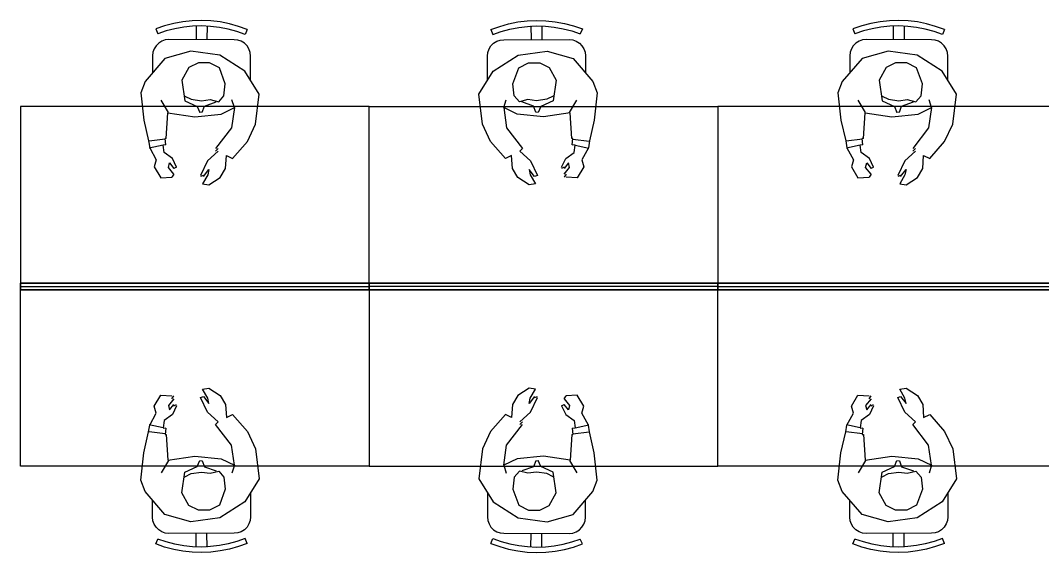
# Model space of a CAD drawing. Extents: x 0 to 23.4, y 0 to 16.5.
# Drawn here: x 13.832 to 15.063, y 10.363 to 11.003 of the extents above; entities that cross this region are included whole.
import ezdxf

# ---------------------------------------------------------------- set-up
doc = ezdxf.new("R2010")
doc.units = 0
doc.layers.get('0').update_dxf_attribs({"linetype": 'CONTINUOUS'})

msp = doc.modelspace()

# ---------------------------------------------------------------- linework, layer by layer
at = {"color": 0}
for points in [[(14.1051, 10.9923), (14.0944, 10.9962), (14.0836, 10.9992), (14.0725, 11.0015), (14.0614, 11.0028), (14.0501, 11.0033), (14.0387, 11.003), (14.0275, 11.0017), (14.0165, 10.9997), (14.0056, 10.9968), (13.9949, 10.9931)], [(14.1026, 10.9863), (14.0925, 10.99), (14.0821, 10.9928), (14.0715, 10.995), (14.0608, 10.9962), (14.0501, 10.9967), (14.0393, 10.9964), (14.0286, 10.9953), (14.0179, 10.9933), (14.0075, 10.9906), (13.9974, 10.987)], [(14.0435, 10.9968), (14.0435, 10.9803)], [(14.0567, 10.9967), (14.0565, 10.9803)], [(14.3986, 10.9923), (14.4092, 10.9962), (14.42, 10.9992), (14.4311, 11.0015), (14.4422, 11.0028), (14.4536, 11.0033), (14.4649, 11.003), (14.4761, 11.0017), (14.4871, 10.9997), (14.4981, 10.9968), (14.5088, 10.9931)], [(14.4011, 10.9863), (14.4111, 10.99), (14.4215, 10.9928), (14.4321, 10.995), (14.4428, 10.9962), (14.4536, 10.9967), (14.4643, 10.9964), (14.475, 10.9953), (14.4857, 10.9933), (14.4961, 10.9906), (14.5062, 10.987)], [(14.4469, 10.9967), (14.4471, 10.9803)], [(14.4601, 10.9968), (14.4601, 10.9803)], [(14.945, 10.9923), (14.9343, 10.9962), (14.9235, 10.9992), (14.9124, 11.0015), (14.9013, 11.0028), (14.8899, 11.0033), (14.8786, 11.003), (14.8674, 11.0017), (14.8564, 10.9997), (14.8454, 10.9968), (14.8347, 10.9931)], [(14.9425, 10.9863), (14.9324, 10.99), (14.9219, 10.9928), (14.9114, 10.995), (14.9007, 10.9962), (14.8899, 10.9967), (14.8792, 10.9964), (14.8685, 10.9953), (14.8578, 10.9933), (14.8474, 10.9906), (14.8372, 10.987)], [(14.8833, 10.9968), (14.8833, 10.9803)], [(14.8965, 10.9967), (14.8964, 10.9803)], [(13.9949, 10.9931), (13.9974, 10.987)], [(14.1051, 10.9923), (14.1026, 10.9863)], [(14.3986, 10.9923), (14.4011, 10.9863)], [(14.5088, 10.9931), (14.5062, 10.987)], [(14.8347, 10.9931), (14.8372, 10.987)], [(14.945, 10.9923), (14.9425, 10.9863)], [(14.0107, 10.9803), (14.0064, 10.9798), (14.0022, 10.9784), (13.9985, 10.9761), (13.9953, 10.9729), (13.9929, 10.9692), (13.9915, 10.9651), (13.991, 10.9607)], [(14.0894, 10.9801), (14.0107, 10.9803)], [(14.1092, 10.9604), (14.1086, 10.9648), (14.1071, 10.969), (14.1049, 10.9727), (14.1017, 10.9759), (14.0979, 10.9782), (14.0939, 10.9797), (14.0894, 10.9801)], [(14.3946, 10.9604), (14.395, 10.9648), (14.3965, 10.969), (14.3987, 10.9727), (14.4019, 10.9759), (14.4057, 10.9782), (14.4097, 10.9797), (14.4142, 10.9801)], [(14.4142, 10.9801), (14.4929, 10.9803)], [(14.4929, 10.9803), (14.4972, 10.9798), (14.5015, 10.9784), (14.5053, 10.9761), (14.5083, 10.9729), (14.5107, 10.9692), (14.5122, 10.9651), (14.5126, 10.9607)], [(14.8506, 10.9803), (14.8463, 10.9798), (14.8421, 10.9784), (14.8383, 10.9761), (14.8351, 10.9729), (14.8328, 10.9692), (14.8314, 10.9651), (14.8308, 10.9607)], [(14.9293, 10.9801), (14.8506, 10.9803)], [(14.9489, 10.9604), (14.9485, 10.9648), (14.9469, 10.969), (14.9447, 10.9727), (14.9415, 10.9759), (14.9378, 10.9782), (14.9337, 10.9797), (14.9293, 10.9801)], [(13.991, 10.9607), (13.991, 10.9401)], [(14.0372, 10.9664), (14.006, 10.9576)], [(14.0722, 10.9615), (14.0372, 10.9664)], [(14.1022, 10.9424), (14.0722, 10.9615)], [(14.109, 10.9315), (14.1092, 10.9604)], [(14.3946, 10.9315), (14.3946, 10.9604)], [(14.4014, 10.9424), (14.4314, 10.9615)], [(14.4314, 10.9615), (14.4664, 10.9664)], [(14.4664, 10.9664), (14.4976, 10.9576)], [(14.5126, 10.9607), (14.5126, 10.9401)], [(14.8308, 10.9607), (14.8308, 10.9401)], [(14.8771, 10.9664), (14.846, 10.9576)], [(14.9121, 10.9615), (14.8771, 10.9664)], [(14.9421, 10.9424), (14.9121, 10.9615)], [(14.9489, 10.9315), (14.9489, 10.9604)], [(14.006, 10.9576), (13.9821, 10.9297)], [(14.0349, 10.9467), (14.0265, 10.9312)], [(14.0463, 10.9524), (14.0349, 10.9467)], [(14.0597, 10.9524), (14.0463, 10.9524)], [(14.0715, 10.9461), (14.0597, 10.9524)], [(14.0787, 10.927), (14.0715, 10.9461)], [(14.4249, 10.927), (14.4321, 10.9461)], [(14.4321, 10.9461), (14.4439, 10.9524)], [(14.4439, 10.9524), (14.4574, 10.9524)], [(14.4574, 10.9524), (14.4688, 10.9467)], [(14.4688, 10.9467), (14.4772, 10.9312)], [(14.4976, 10.9576), (14.5215, 10.9297)], [(14.846, 10.9576), (14.8219, 10.9297)], [(14.8747, 10.9467), (14.8664, 10.9312)], [(14.8861, 10.9524), (14.8747, 10.9467)], [(14.8996, 10.9524), (14.8861, 10.9524)], [(14.9114, 10.9461), (14.8996, 10.9524)], [(14.9186, 10.927), (14.9114, 10.9461)], [(14.1196, 10.9145), (14.1022, 10.9424)], [(14.384, 10.9145), (14.4014, 10.9424)], [(14.9594, 10.9145), (14.9421, 10.9424)], [(13.9821, 10.9297), (13.9768, 10.9161)], [(14.0265, 10.9312), (14.03, 10.9064)], [(14.0771, 10.9124), (14.0787, 10.927)], [(14.4265, 10.9124), (14.4249, 10.927)], [(14.4772, 10.9312), (14.4736, 10.9064)], [(14.5215, 10.9297), (14.5268, 10.9161)], [(14.8219, 10.9297), (14.8167, 10.9161)], [(14.8664, 10.9312), (14.8699, 10.9064)], [(14.9169, 10.9124), (14.9186, 10.927)], [(13.9768, 10.9161), (13.9804, 10.8834)], [(14.0301, 10.9123), (14.0376, 10.9084)], [(14.0707, 10.9052), (14.0771, 10.9124)], [(14.115, 10.8783), (14.1196, 10.9145)], [(14.3886, 10.8783), (14.384, 10.9145)], [(14.4329, 10.9052), (14.4265, 10.9124)], [(14.4735, 10.9123), (14.466, 10.9084)], [(14.5268, 10.9161), (14.5232, 10.8834)], [(14.8167, 10.9161), (14.8203, 10.8834)], [(14.87, 10.9123), (14.8775, 10.9084)], [(14.9106, 10.9052), (14.9169, 10.9124)], [(14.9549, 10.8783), (14.9594, 10.9145)], [(14.2518, 10.8995), (13.8319, 10.8995)], [(13.8319, 10.8995), (13.8319, 10.6829)], [(14.0101, 10.8925), (14.0014, 10.9073)], [(14.03, 10.9064), (14.0447, 10.8996)], [(14.0376, 10.9084), (14.05, 10.9066)], [(14.0447, 10.8996), (14.0479, 10.8926)], [(14.05, 10.9066), (14.0603, 10.9079)], [(14.0507, 10.893), (14.0535, 10.9)], [(14.0535, 10.9), (14.0676, 10.9051)], [(14.0603, 10.9079), (14.0707, 10.9052)], [(14.0735, 10.8906), (14.0896, 10.8983)], [(14.0896, 10.8983), (14.0861, 10.8739)], [(14.0896, 10.8983), (14.0865, 10.9076)], [(14.2518, 10.8995), (14.6718, 10.8995)], [(14.2518, 10.6829), (14.2518, 10.8995)], [(14.2518, 10.6829), (14.2518, 10.8995)], [(14.414, 10.8983), (14.4172, 10.9076)], [(14.414, 10.8983), (14.4176, 10.8739)], [(14.4303, 10.8906), (14.414, 10.8983)], [(14.4433, 10.9079), (14.4329, 10.9052)], [(14.4501, 10.9), (14.436, 10.9051)], [(14.4536, 10.9066), (14.4433, 10.9079)], [(14.4529, 10.893), (14.4501, 10.9)], [(14.466, 10.9084), (14.4536, 10.9066)], [(14.4589, 10.8996), (14.4557, 10.8926)], [(14.4736, 10.9064), (14.4589, 10.8996)], [(14.4935, 10.8925), (14.5022, 10.9073)], [(14.6718, 10.8995), (14.6718, 10.6829)], [(15.0917, 10.8995), (14.6718, 10.8995)], [(14.6718, 10.8995), (14.6718, 10.6829)], [(14.85, 10.8925), (14.8412, 10.9073)], [(14.8699, 10.9064), (14.8846, 10.8996)], [(14.8775, 10.9084), (14.8899, 10.9066)], [(14.8846, 10.8996), (14.8878, 10.8926)], [(14.8899, 10.9066), (14.9001, 10.9079)], [(14.8907, 10.893), (14.8933, 10.9)], [(14.8933, 10.9), (14.9075, 10.9051)], [(14.9001, 10.9079), (14.9106, 10.9052)], [(14.9132, 10.8906), (14.9294, 10.8983)], [(14.9294, 10.8983), (14.9258, 10.8739)], [(14.9294, 10.8983), (14.9264, 10.9076)], [(14.0076, 10.8612), (14.0094, 10.8921)], [(14.0094, 10.8921), (14.0418, 10.8873)], [(14.0418, 10.8873), (14.0735, 10.8906)], [(14.0507, 10.893), (14.0479, 10.8926)], [(14.4618, 10.8873), (14.4303, 10.8906)], [(14.4557, 10.893), (14.4529, 10.8926)], [(14.4942, 10.8921), (14.4618, 10.8873)], [(14.496, 10.8612), (14.4942, 10.8921)], [(14.8475, 10.8612), (14.8493, 10.8921)], [(14.8493, 10.8921), (14.8817, 10.8873)], [(14.8817, 10.8873), (14.9132, 10.8906)], [(14.8907, 10.893), (14.8878, 10.8926)], [(13.9804, 10.8834), (13.9863, 10.8582)], [(14.0861, 10.8739), (14.0669, 10.8491)], [(14.1053, 10.8574), (14.115, 10.8783)], [(14.3983, 10.8574), (14.3886, 10.8783)], [(14.4176, 10.8739), (14.4365, 10.8491)], [(14.5232, 10.8834), (14.5174, 10.8582)], [(14.8203, 10.8834), (14.8261, 10.8582)], [(14.9258, 10.8739), (14.9069, 10.8491)], [(14.9451, 10.8574), (14.9549, 10.8783)], [(14.0064, 10.8604), (13.9868, 10.8581)], [(14.0076, 10.8612), (14.0061, 10.8611)], [(14.0069, 10.8534), (14.0061, 10.8611)], [(14.4975, 10.8612), (14.496, 10.8611)], [(14.4967, 10.8534), (14.4975, 10.8611)], [(14.4972, 10.8604), (14.5168, 10.8581)], [(14.8463, 10.8604), (14.8267, 10.8581)], [(14.8475, 10.8612), (14.846, 10.8611)], [(14.8468, 10.8534), (14.846, 10.8611)], [(13.9863, 10.8582), (13.9876, 10.8499)], [(14.0038, 10.8531), (13.9869, 10.8496)], [(13.9876, 10.8499), (13.9953, 10.8354)], [(14.0069, 10.8534), (14.0038, 10.8531)], [(14.0049, 10.8443), (14.0038, 10.8531)], [(14.07, 10.8491), (14.0669, 10.8458)], [(14.0875, 10.8369), (14.1053, 10.8574)], [(14.4161, 10.8369), (14.3983, 10.8574)], [(14.4365, 10.8491), (14.4336, 10.8458)], [(14.5, 10.8534), (14.4967, 10.8531)], [(14.4988, 10.8443), (14.5, 10.8531)], [(14.5, 10.8531), (14.5167, 10.8496)], [(14.5161, 10.8499), (14.5082, 10.8354)], [(14.5174, 10.8582), (14.5161, 10.8499)], [(14.8261, 10.8582), (14.8274, 10.8499)], [(14.8435, 10.8531), (14.8268, 10.8496)], [(14.8274, 10.8499), (14.8353, 10.8354)], [(14.8468, 10.8534), (14.8435, 10.8531)], [(14.8447, 10.8443), (14.8435, 10.8531)], [(14.9099, 10.8491), (14.9069, 10.8458)], [(14.9275, 10.8369), (14.9451, 10.8574)], [(13.9953, 10.8354), (13.9929, 10.8269)], [(14.0149, 10.8372), (14.0049, 10.8443)], [(14.0199, 10.8266), (14.0149, 10.8372)], [(14.07, 10.8458), (14.0572, 10.8344)], [(14.079, 10.8251), (14.08, 10.8408)], [(14.08, 10.8408), (14.0875, 10.8369)], [(14.4236, 10.8408), (14.4161, 10.8369)], [(14.4246, 10.8251), (14.4236, 10.8408)], [(14.4336, 10.8458), (14.4464, 10.8344)], [(14.4837, 10.8266), (14.4887, 10.8372)], [(14.4887, 10.8372), (14.4988, 10.8443)], [(14.5082, 10.8354), (14.5107, 10.8269)], [(14.8353, 10.8354), (14.8328, 10.8269)], [(14.8547, 10.8372), (14.8447, 10.8443)], [(14.8597, 10.8266), (14.8547, 10.8372)], [(14.9099, 10.8458), (14.8971, 10.8344)], [(14.9189, 10.8251), (14.9199, 10.8408)], [(14.9199, 10.8408), (14.9275, 10.8369)], [(13.9929, 10.8269), (14.001, 10.8139)], [(14.0101, 10.8261), (14.0115, 10.8317)], [(14.0168, 10.8182), (14.0101, 10.8261)], [(14.0115, 10.8317), (14.0168, 10.8251)], [(14.0199, 10.8266), (14.0168, 10.8251)], [(14.0572, 10.8344), (14.0489, 10.8167)], [(14.0524, 10.8153), (14.059, 10.8239)], [(14.059, 10.8239), (14.0575, 10.8173)], [(14.0726, 10.8143), (14.079, 10.8251)], [(14.431, 10.8143), (14.4246, 10.8251)], [(14.4446, 10.8239), (14.4461, 10.8173)], [(14.4512, 10.8153), (14.4446, 10.8239)], [(14.4464, 10.8344), (14.4547, 10.8167)], [(14.4868, 10.8266), (14.4837, 10.8251)], [(14.4921, 10.8317), (14.4868, 10.8251)], [(14.4868, 10.8182), (14.4935, 10.8261)], [(14.4935, 10.8261), (14.4921, 10.8317)], [(14.5107, 10.8269), (14.5026, 10.8139)], [(14.8328, 10.8269), (14.8408, 10.8139)], [(14.85, 10.8261), (14.8514, 10.8317)], [(14.8567, 10.8182), (14.85, 10.8261)], [(14.8514, 10.8317), (14.8567, 10.8251)], [(14.8597, 10.8266), (14.8567, 10.8251)], [(14.8971, 10.8344), (14.8887, 10.8167)], [(14.8922, 10.8153), (14.8989, 10.8239)], [(14.8989, 10.8239), (14.8974, 10.8173)], [(14.9125, 10.8143), (14.9189, 10.8251)], [(14.001, 10.8139), (14.0144, 10.8146)], [(14.0168, 10.8182), (14.0144, 10.8146)], [(14.0524, 10.8167), (14.0489, 10.8153)], [(14.0575, 10.8173), (14.0514, 10.8065)], [(14.0589, 10.8053), (14.0726, 10.8143)], [(14.4447, 10.8053), (14.431, 10.8143)], [(14.4461, 10.8173), (14.4522, 10.8065)], [(14.4547, 10.8167), (14.4512, 10.8153)], [(14.4892, 10.8182), (14.4868, 10.8146)], [(14.5026, 10.8139), (14.4892, 10.8146)], [(14.8408, 10.8139), (14.8543, 10.8146)], [(14.8567, 10.8182), (14.8543, 10.8146)], [(14.8922, 10.8167), (14.8887, 10.8153)], [(14.8974, 10.8173), (14.8913, 10.8065)], [(14.8987, 10.8053), (14.9125, 10.8143)], [(14.0514, 10.8065), (14.0589, 10.8053)], [(14.4522, 10.8065), (14.4447, 10.8053)], [(14.8913, 10.8065), (14.8987, 10.8053)], [(13.8319, 10.4664), (13.8319, 10.6829)], [(13.8319, 10.6829), (14.2518, 10.6829)], [(13.8319, 10.6829), (14.2518, 10.6829)], [(14.2518, 10.6868), (14.2518, 10.6829)], [(14.2518, 10.6868), (14.2518, 10.6829)], [(14.6718, 10.6829), (14.2518, 10.6829)], [(14.2518, 10.6829), (14.2518, 10.4664)], [(14.2518, 10.679), (14.2518, 10.6829)], [(14.2518, 10.6829), (14.2518, 10.4664)], [(14.2518, 10.679), (14.2518, 10.6829)], [(14.6718, 10.6829), (14.2518, 10.6829)], [(14.6718, 10.4664), (14.6718, 10.6829)], [(14.6718, 10.4664), (14.6718, 10.6829)], [(14.6718, 10.6829), (15.0917, 10.6829)], [(14.6718, 10.6829), (15.0917, 10.6829)], [(13.9929, 10.5389), (14.001, 10.5519)], [(14.001, 10.5519), (14.0144, 10.5513)], [(14.0514, 10.5593), (14.0589, 10.5605)], [(14.0575, 10.5485), (14.0514, 10.5593)], [(14.0589, 10.5605), (14.0726, 10.5515)], [(14.4447, 10.5605), (14.431, 10.5515)], [(14.4522, 10.5593), (14.4447, 10.5605)], [(14.4461, 10.5485), (14.4522, 10.5593)], [(14.5026, 10.5519), (14.4892, 10.5513)], [(14.5107, 10.5389), (14.5026, 10.5519)], [(14.8328, 10.5389), (14.8408, 10.5519)], [(14.8408, 10.5519), (14.8543, 10.5513)], [(14.8913, 10.5593), (14.8987, 10.5605)], [(14.8974, 10.5485), (14.8913, 10.5593)], [(14.8987, 10.5605), (14.9125, 10.5515)], [(14.0168, 10.5476), (14.0101, 10.5397)], [(14.0101, 10.5397), (14.0115, 10.5342)], [(14.0115, 10.5342), (14.0168, 10.5408)], [(14.0144, 10.5476), (14.0168, 10.5513)], [(14.0168, 10.5393), (14.0199, 10.5408)], [(14.0489, 10.5492), (14.0524, 10.5505)], [(14.0572, 10.5315), (14.0489, 10.5492)], [(14.0524, 10.5505), (14.059, 10.5419)], [(14.059, 10.5419), (14.0575, 10.5485)], [(14.0726, 10.5515), (14.079, 10.5408)], [(14.079, 10.5408), (14.08, 10.525)], [(14.4246, 10.5408), (14.4236, 10.525)], [(14.431, 10.5515), (14.4246, 10.5408)], [(14.4512, 10.5505), (14.4446, 10.5419)], [(14.4446, 10.5419), (14.4461, 10.5485)], [(14.4464, 10.5315), (14.4547, 10.5492)], [(14.4512, 10.5492), (14.4547, 10.5505)], [(14.4837, 10.5393), (14.4868, 10.5408)], [(14.4868, 10.5476), (14.4892, 10.5513)], [(14.4868, 10.5476), (14.4935, 10.5397)], [(14.4921, 10.5342), (14.4868, 10.5408)], [(14.4935, 10.5397), (14.4921, 10.5342)], [(14.8567, 10.5476), (14.85, 10.5397)], [(14.85, 10.5397), (14.8514, 10.5342)], [(14.8514, 10.5342), (14.8567, 10.5408)], [(14.8543, 10.5476), (14.8567, 10.5513)], [(14.8567, 10.5393), (14.8597, 10.5408)], [(14.8887, 10.5492), (14.8922, 10.5505)], [(14.8971, 10.5315), (14.8887, 10.5492)], [(14.8922, 10.5505), (14.8989, 10.5419)], [(14.8989, 10.5419), (14.8974, 10.5485)], [(14.9125, 10.5515), (14.9189, 10.5408)], [(14.9189, 10.5408), (14.9199, 10.525)], [(13.9876, 10.5159), (13.9953, 10.5304)], [(13.9953, 10.5304), (13.9929, 10.5389)], [(14.0149, 10.5286), (14.0049, 10.5215)], [(14.0199, 10.5393), (14.0149, 10.5286)], [(14.07, 10.5201), (14.0572, 10.5315)], [(14.08, 10.525), (14.0875, 10.5289)], [(14.0875, 10.5289), (14.1053, 10.5084)], [(14.4161, 10.5289), (14.3983, 10.5084)], [(14.4236, 10.525), (14.4161, 10.5289)], [(14.4336, 10.5201), (14.4464, 10.5315)], [(14.4837, 10.5393), (14.4887, 10.5286)], [(14.4887, 10.5286), (14.4988, 10.5215)], [(14.5082, 10.5304), (14.5107, 10.5389)], [(14.5161, 10.5159), (14.5082, 10.5304)], [(14.8274, 10.5159), (14.8353, 10.5304)], [(14.8353, 10.5304), (14.8328, 10.5389)], [(14.8547, 10.5286), (14.8447, 10.5215)], [(14.8597, 10.5393), (14.8547, 10.5286)], [(14.9099, 10.5201), (14.8971, 10.5315)], [(14.9199, 10.525), (14.9275, 10.5289)], [(14.9275, 10.5289), (14.9451, 10.5084)], [(13.9863, 10.5077), (13.9876, 10.5159)], [(14.0038, 10.5128), (13.9869, 10.5163)], [(14.0049, 10.5215), (14.0038, 10.5128)], [(14.0669, 10.5168), (14.07, 10.5201)], [(14.0861, 10.4919), (14.0669, 10.5168)], [(14.4176, 10.4919), (14.4365, 10.5168)], [(14.4336, 10.5168), (14.4365, 10.5201)], [(14.4988, 10.5215), (14.5, 10.5128)], [(14.5, 10.5128), (14.5167, 10.5163)], [(14.5174, 10.5077), (14.5161, 10.5159)], [(14.8261, 10.5077), (14.8274, 10.5159)], [(14.8435, 10.5128), (14.8268, 10.5163)], [(14.8447, 10.5215), (14.8435, 10.5128)], [(14.9069, 10.5168), (14.9099, 10.5201)], [(14.9258, 10.4919), (14.9069, 10.5168)], [(13.9804, 10.4824), (13.9863, 10.5077)], [(14.0064, 10.5054), (13.9868, 10.5078)], [(14.0038, 10.5124), (14.0069, 10.5128)], [(14.0069, 10.5124), (14.0061, 10.5048)], [(14.0061, 10.5047), (14.0076, 10.5048)], [(14.0076, 10.5047), (14.0094, 10.4737)], [(14.1053, 10.5084), (14.115, 10.4876)], [(14.3983, 10.5084), (14.3886, 10.4876)], [(14.496, 10.5047), (14.4942, 10.4737)], [(14.496, 10.5047), (14.4975, 10.5048)], [(14.4967, 10.5124), (14.5, 10.5128)], [(14.4967, 10.5124), (14.4975, 10.5048)], [(14.4972, 10.5054), (14.5168, 10.5078)], [(14.5232, 10.4824), (14.5174, 10.5077)], [(14.8203, 10.4824), (14.8261, 10.5077)], [(14.8463, 10.5054), (14.8267, 10.5078)], [(14.8435, 10.5124), (14.8468, 10.5128)], [(14.8468, 10.5124), (14.846, 10.5048)], [(14.846, 10.5047), (14.8475, 10.5048)], [(14.8475, 10.5047), (14.8493, 10.4737)], [(14.9451, 10.5084), (14.9549, 10.4876)], [(14.0896, 10.4676), (14.0861, 10.4919)], [(14.414, 10.4676), (14.4176, 10.4919)], [(14.9294, 10.4676), (14.9258, 10.4919)], [(13.9768, 10.4498), (13.9804, 10.4824)], [(14.0094, 10.4737), (14.0418, 10.4786)], [(14.0418, 10.4786), (14.0735, 10.4752)], [(14.115, 10.4876), (14.1196, 10.4514)], [(14.3886, 10.4876), (14.384, 10.4514)], [(14.4618, 10.4786), (14.4303, 10.4752)], [(14.4942, 10.4737), (14.4618, 10.4786)], [(14.5268, 10.4498), (14.5232, 10.4824)], [(14.8167, 10.4498), (14.8203, 10.4824)], [(14.8493, 10.4737), (14.8817, 10.4786)], [(14.8817, 10.4786), (14.9132, 10.4752)], [(14.9549, 10.4876), (14.9594, 10.4514)], [(14.2518, 10.4664), (13.8319, 10.4664)], [(14.0101, 10.4734), (14.0014, 10.4586)], [(14.03, 10.4595), (14.0447, 10.4663)], [(14.0447, 10.4663), (14.0479, 10.4732)], [(14.0479, 10.4729), (14.0507, 10.4732)], [(14.0507, 10.4729), (14.0535, 10.4659)], [(14.0535, 10.4659), (14.0676, 10.4608)], [(14.0735, 10.4752), (14.0896, 10.4676)], [(14.0896, 10.4676), (14.0865, 10.4583)], [(14.2518, 10.4664), (14.6718, 10.4664)], [(14.4303, 10.4752), (14.414, 10.4676)], [(14.414, 10.4676), (14.4172, 10.4583)], [(14.4501, 10.4659), (14.436, 10.4608)], [(14.4529, 10.4729), (14.4501, 10.4659)], [(14.4529, 10.4729), (14.4557, 10.4732)], [(14.4589, 10.4663), (14.4557, 10.4732)], [(14.4736, 10.4595), (14.4589, 10.4663)], [(14.4935, 10.4734), (14.5022, 10.4586)], [(15.0917, 10.4664), (14.6718, 10.4664)], [(14.85, 10.4734), (14.8412, 10.4586)], [(14.8699, 10.4595), (14.8846, 10.4663)], [(14.8846, 10.4663), (14.8878, 10.4732)], [(14.8878, 10.4729), (14.8907, 10.4732)], [(14.8907, 10.4729), (14.8933, 10.4659)], [(14.8933, 10.4659), (14.9075, 10.4608)], [(14.9132, 10.4752), (14.9294, 10.4676)], [(14.9294, 10.4676), (14.9264, 10.4583)], [(14.0265, 10.4346), (14.03, 10.4595)], [(14.0301, 10.4535), (14.0376, 10.4575)], [(14.0376, 10.4575), (14.05, 10.4592)], [(14.05, 10.4592), (14.0603, 10.458)], [(14.0603, 10.458), (14.0707, 10.4606)], [(14.0707, 10.4606), (14.0771, 10.4534)], [(14.0771, 10.4534), (14.0787, 10.4389)], [(14.4265, 10.4534), (14.4249, 10.4389)], [(14.4329, 10.4606), (14.4265, 10.4534)], [(14.4433, 10.458), (14.4329, 10.4606)], [(14.4536, 10.4592), (14.4433, 10.458)], [(14.466, 10.4575), (14.4536, 10.4592)], [(14.4735, 10.4535), (14.466, 10.4575)], [(14.4772, 10.4346), (14.4736, 10.4595)], [(14.8664, 10.4346), (14.8699, 10.4595)], [(14.87, 10.4535), (14.8775, 10.4575)], [(14.8775, 10.4575), (14.8899, 10.4592)], [(14.8899, 10.4592), (14.9001, 10.458)], [(14.9001, 10.458), (14.9106, 10.4606)], [(14.9106, 10.4606), (14.9169, 10.4534)], [(14.9169, 10.4534), (14.9186, 10.4389)], [(13.9821, 10.4361), (13.9768, 10.4498)], [(14.1196, 10.4514), (14.1022, 10.4234)], [(14.384, 10.4514), (14.4014, 10.4234)], [(14.5215, 10.4361), (14.5268, 10.4498)], [(14.8219, 10.4361), (14.8167, 10.4498)], [(14.9594, 10.4514), (14.9421, 10.4234)], [(14.006, 10.4082), (13.9821, 10.4361)], [(14.0349, 10.4191), (14.0265, 10.4346)], [(14.0787, 10.4389), (14.0715, 10.4197)], [(14.109, 10.4344), (14.1092, 10.4054)], [(14.3946, 10.4344), (14.3946, 10.4054)], [(14.4249, 10.4389), (14.4321, 10.4197)], [(14.4688, 10.4191), (14.4772, 10.4346)], [(14.4976, 10.4082), (14.5215, 10.4361)], [(14.846, 10.4082), (14.8219, 10.4361)], [(14.8747, 10.4191), (14.8664, 10.4346)], [(14.9186, 10.4389), (14.9114, 10.4197)], [(14.9489, 10.4344), (14.9489, 10.4054)], [(13.991, 10.4052), (13.991, 10.4258)], [(14.0463, 10.4135), (14.0349, 10.4191)], [(14.0715, 10.4197), (14.0597, 10.4135)], [(14.1022, 10.4234), (14.0722, 10.4043)], [(14.4014, 10.4234), (14.4314, 10.4043)], [(14.4321, 10.4197), (14.4439, 10.4135)], [(14.4574, 10.4135), (14.4688, 10.4191)], [(14.5126, 10.4052), (14.5126, 10.4258)], [(14.8308, 10.4052), (14.8308, 10.4258)], [(14.8861, 10.4135), (14.8747, 10.4191)], [(14.9114, 10.4197), (14.8996, 10.4135)], [(14.9421, 10.4234), (14.9121, 10.4043)], [(14.0107, 10.3855), (14.0064, 10.386), (14.0022, 10.3875), (13.9985, 10.3898), (13.9953, 10.3929), (13.9929, 10.3967), (13.9915, 10.4008), (13.991, 10.4052)], [(14.0372, 10.3995), (14.006, 10.4082)], [(14.0722, 10.4043), (14.0372, 10.3995)], [(14.0597, 10.4135), (14.0463, 10.4135)], [(14.1092, 10.4054), (14.1086, 10.401), (14.1071, 10.3969), (14.1049, 10.3931), (14.1017, 10.39), (14.0979, 10.3876), (14.0939, 10.3862), (14.0894, 10.3857)], [(14.3946, 10.4054), (14.395, 10.401), (14.3965, 10.3969), (14.3987, 10.3931), (14.4019, 10.39), (14.4057, 10.3876), (14.4097, 10.3862), (14.4142, 10.3857)], [(14.4314, 10.4043), (14.4664, 10.3995)], [(14.4439, 10.4135), (14.4574, 10.4135)], [(14.4664, 10.3995), (14.4976, 10.4082)], [(14.4929, 10.3855), (14.4972, 10.386), (14.5015, 10.3875), (14.5053, 10.3898), (14.5083, 10.3929), (14.5107, 10.3967), (14.5122, 10.4008), (14.5126, 10.4052)], [(14.8506, 10.3855), (14.8463, 10.386), (14.8421, 10.3875), (14.8383, 10.3898), (14.8351, 10.3929), (14.8328, 10.3967), (14.8314, 10.4008), (14.8308, 10.4052)], [(14.8771, 10.3995), (14.846, 10.4082)], [(14.9121, 10.4043), (14.8771, 10.3995)], [(14.8996, 10.4135), (14.8861, 10.4135)], [(14.9489, 10.4054), (14.9485, 10.401), (14.9469, 10.3969), (14.9447, 10.3931), (14.9415, 10.39), (14.9378, 10.3876), (14.9337, 10.3862), (14.9293, 10.3857)], [(14.1026, 10.3796), (14.0925, 10.3759), (14.0821, 10.373), (14.0715, 10.3709), (14.0608, 10.3696), (14.0501, 10.3691), (14.0393, 10.3694), (14.0286, 10.3706), (14.0179, 10.3726), (14.0075, 10.3753), (13.9974, 10.3788)], [(14.0894, 10.3857), (14.0107, 10.3855)], [(14.0435, 10.3691), (14.0435, 10.3856)], [(14.0567, 10.3691), (14.0565, 10.3856)], [(14.1051, 10.3735), (14.1026, 10.3796)], [(14.3986, 10.3735), (14.4011, 10.3796)], [(14.4011, 10.3796), (14.4111, 10.3759), (14.4215, 10.373), (14.4321, 10.3709), (14.4428, 10.3696), (14.4536, 10.3691), (14.4643, 10.3694), (14.475, 10.3706), (14.4857, 10.3726), (14.4961, 10.3753), (14.5062, 10.3788)], [(14.4142, 10.3857), (14.4929, 10.3855)], [(14.4469, 10.3691), (14.4471, 10.3856)], [(14.4601, 10.3691), (14.4601, 10.3856)], [(14.9425, 10.3796), (14.9324, 10.3759), (14.9219, 10.373), (14.9114, 10.3709), (14.9007, 10.3696), (14.8899, 10.3691), (14.8792, 10.3694), (14.8685, 10.3706), (14.8578, 10.3726), (14.8474, 10.3753), (14.8372, 10.3788)], [(14.9293, 10.3857), (14.8506, 10.3855)], [(14.8833, 10.3691), (14.8833, 10.3856)], [(14.8965, 10.3691), (14.8964, 10.3856)], [(14.945, 10.3735), (14.9425, 10.3796)], [(13.9949, 10.3728), (13.9974, 10.3788)], [(14.1051, 10.3735), (14.0944, 10.3697), (14.0836, 10.3666), (14.0725, 10.3644), (14.0614, 10.363), (14.0501, 10.3625), (14.0387, 10.3629), (14.0275, 10.3641), (14.0165, 10.3662), (14.0056, 10.369), (13.9949, 10.3728)], [(14.3986, 10.3735), (14.4092, 10.3697), (14.42, 10.3666), (14.4311, 10.3644), (14.4422, 10.363), (14.4536, 10.3625), (14.4649, 10.3629), (14.4761, 10.3641), (14.4871, 10.3662), (14.4981, 10.369), (14.5088, 10.3728)], [(14.5088, 10.3728), (14.5062, 10.3788)], [(14.8347, 10.3728), (14.8372, 10.3788)], [(14.945, 10.3735), (14.9343, 10.3697), (14.9235, 10.3666), (14.9124, 10.3644), (14.9013, 10.363), (14.8899, 10.3625), (14.8786, 10.3629), (14.8674, 10.3641), (14.8564, 10.3662), (14.8454, 10.369), (14.8347, 10.3728)]]:
    msp.add_lwpolyline(points, dxfattribs=at)
for points in [[(13.8319, 10.679), (14.2518, 10.679), (14.2518, 10.6868), (13.8319, 10.6868), (13.8319, 10.679)], [(13.8319, 10.6868), (14.2518, 10.6868), (14.2518, 10.679), (13.8319, 10.679), (13.8319, 10.6868)], [(14.6718, 10.679), (14.2518, 10.679), (14.2518, 10.6868), (14.6718, 10.6868), (14.6718, 10.679)], [(14.6718, 10.6868), (14.2518, 10.6868), (14.2518, 10.679), (14.6718, 10.679), (14.6718, 10.6868)], [(14.6718, 10.679), (15.0917, 10.679), (15.0917, 10.6868), (14.6718, 10.6868), (14.6718, 10.679)], [(14.6718, 10.6868), (15.0917, 10.6868), (15.0917, 10.679), (14.6718, 10.679), (14.6718, 10.6868)]]:
    msp.add_lwpolyline(points, close=True, dxfattribs=at)

doc.saveas('drawing.dxf')
